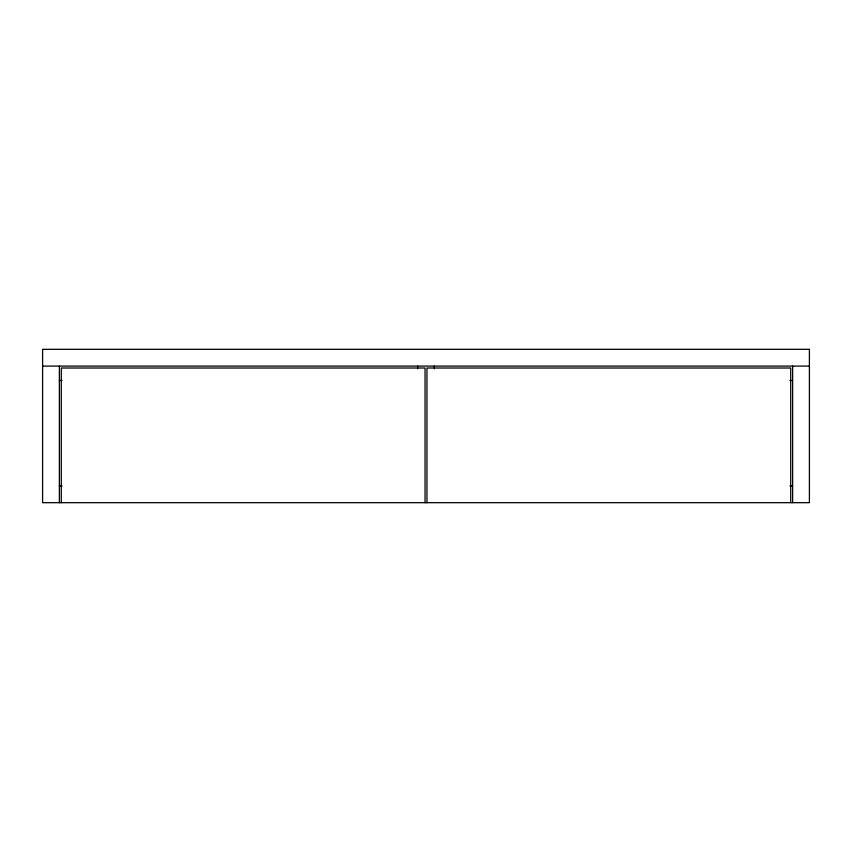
<?xml version="1.0" encoding="UTF-8"?>
<svg xmlns="http://www.w3.org/2000/svg" width="852" height="852" viewBox="0 0 852 852"><rect width="100%" height="100%" fill="white"/><g stroke="black" fill="none" stroke-linecap="round" stroke-linejoin="round"><path stroke-width="1.28" d="M42.6 366.094L809.4 366.094M59.374 380.471L62.026 380.471M789.974 380.471L792.626 380.471M59.374 485.906L62.036 485.906M789.964 485.906L792.626 485.906M792.626 366.094L792.626 502.68M790.709 502.68L790.709 368.011L426.958 368.011L426.958 502.68M434.392 366.094L434.392 368.756M425.041 502.68L425.041 368.011L61.291 368.011L61.291 502.68M417.608 366.094L417.608 368.724M59.374 366.094L59.374 502.68M809.4 349.32L42.6 349.32L42.6 502.68L809.4 502.68L809.4 349.32"/></g></svg>
